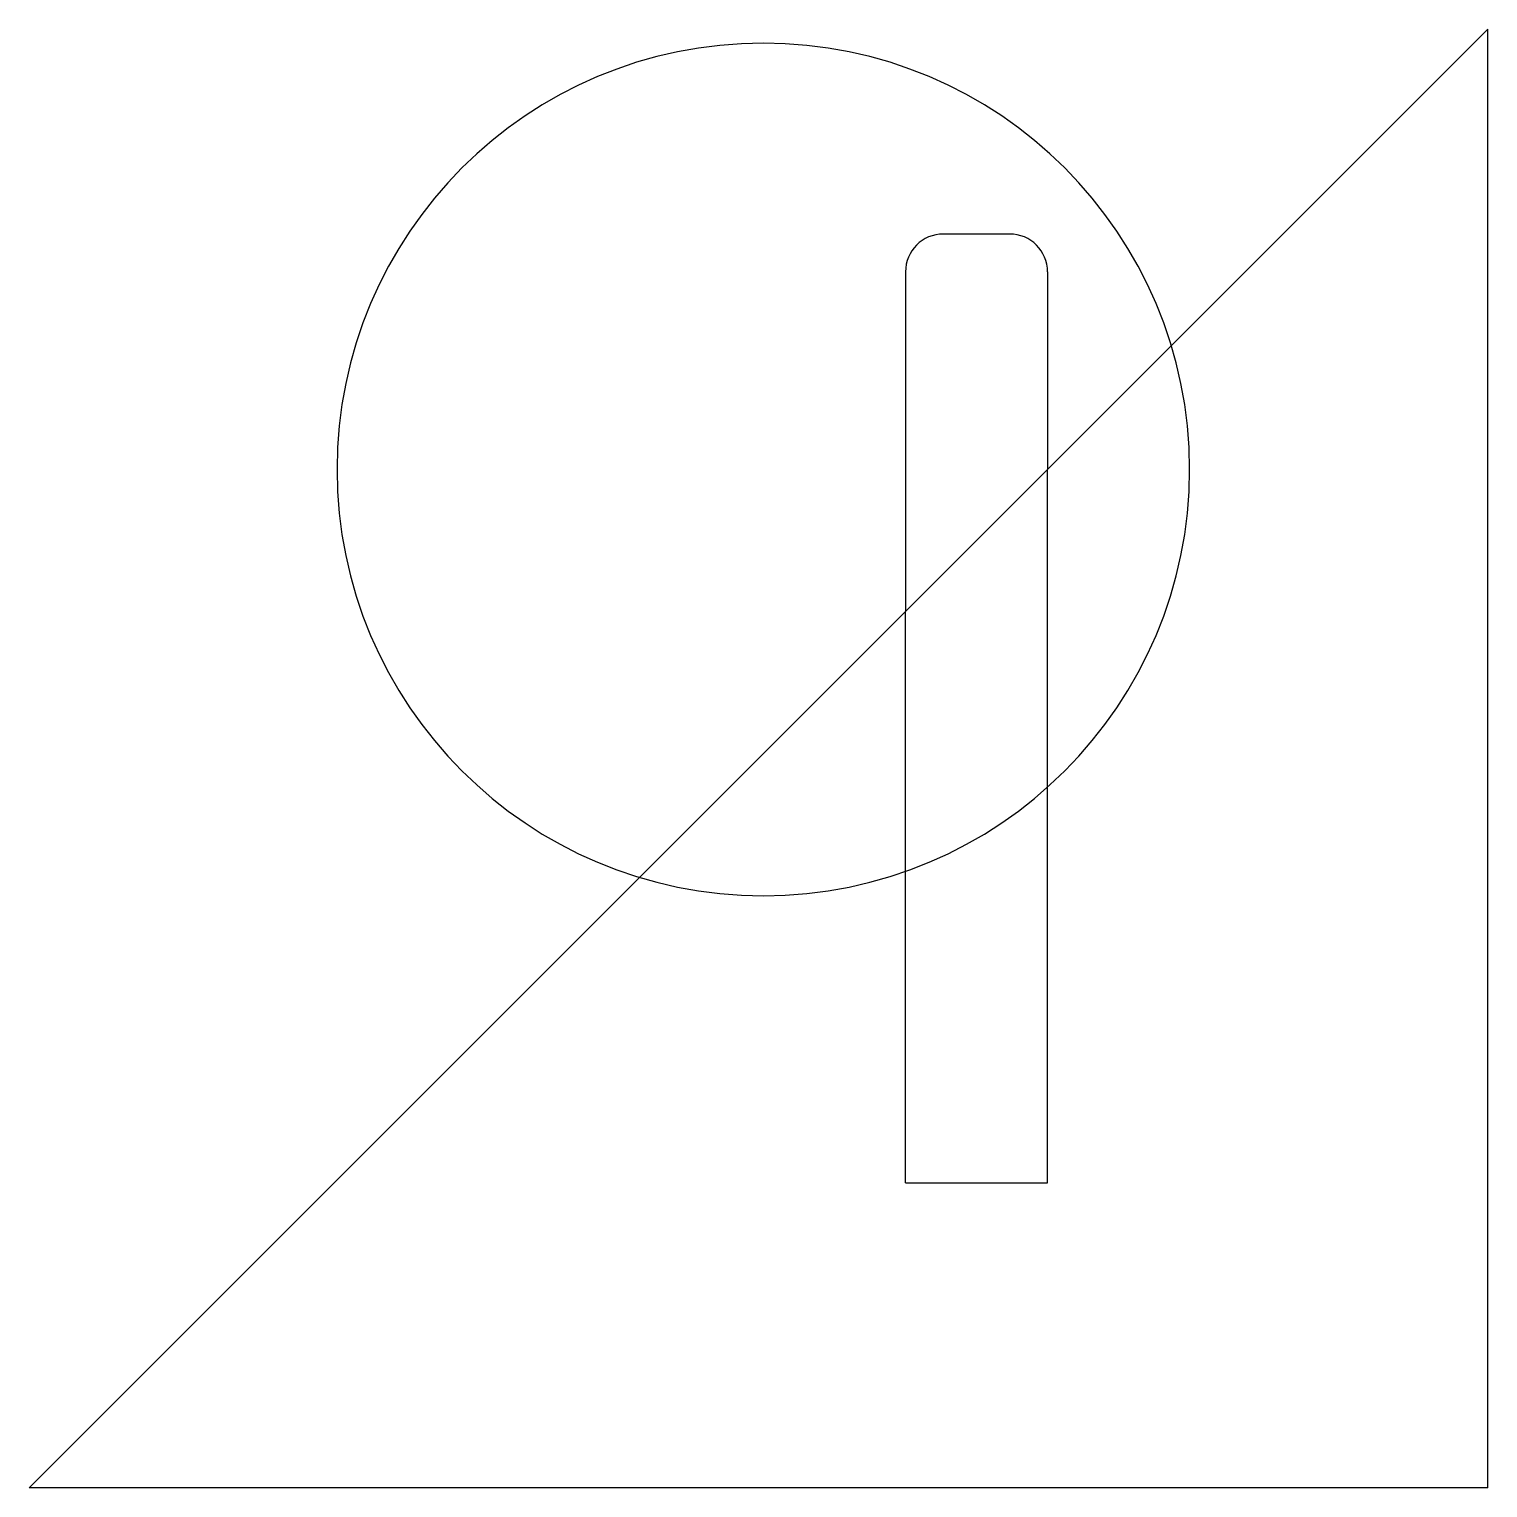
# Model space of a CAD drawing. Header units: inches. Extents: x -1.53 to 1.51, y -2.12 to 0.91.
import ezdxf

# ---------------------------------------------------------------- set-up
doc = ezdxf.new("R2010")
doc.units = ezdxf.units.IN
doc.layers.get('0').update_dxf_attribs({"linetype": 'CONTINUOUS'})
doc.layers.add('2', color=7, linetype='CONTINUOUS')
doc.layers.add('3', color=7, linetype='CONTINUOUS')

msp = doc.modelspace()

# ---------------------------------------------------------------- linework, layer by layer
at = {"color": 0, "linetype": 'CONTINUOUS'}
for p, q in [((1.5054, 0.9148), (-1.5256, -2.1161)), ((1.5054, -2.1161), (1.5054, 0.9148)), ((1.5054, -2.1161), (-1.5256, -2.1161))]:
    msp.add_line(p, q, dxfattribs=at)
at = {"layer": '2', "color": 2, "linetype": 'CONTINUOUS'}
for p, q in [((0.5118, 0.4892), (0.374, 0.4892)), ((0.2953, 0.4105), (0.2953, 0)), ((0.5906, 0.4105), (0.5906, 0)), ((0.2953, 0), (0.2953, -0.2953)), ((0.5906, -1.4827), (0.5906, 0)), ((0.2953, -1.4827), (0.2953, -0.2953)), ((0.2953, -1.4827), (0.5906, -1.4827))]:
    msp.add_line(p, q, dxfattribs=at)
for centre, start, end in [((0.374, 0.4105), 90, 180), ((0.5118, 0.4105), 0, 90)]:
    msp.add_arc(centre, 0.0787, start, end, dxfattribs=at)
at = {"layer": '3', "color": 3, "linetype": 'CONTINUOUS'}
for start, end in [(360, 180), (180, 360)]:
    msp.add_arc((0, 0), 0.8858, start, end, dxfattribs=at)

doc.saveas('drawing.dxf')
